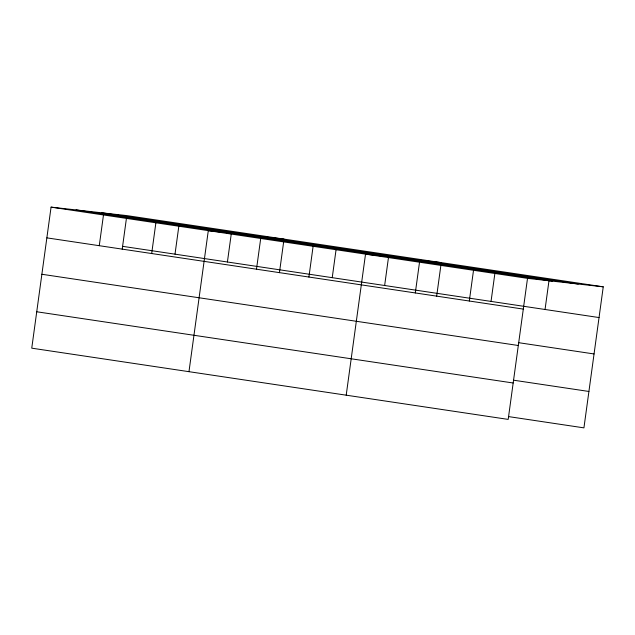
<?xml version="1.0" encoding="UTF-8"?>
<svg xmlns="http://www.w3.org/2000/svg" width="635" height="635" viewBox="0 0 635 635"><rect width="100%" height="100%" fill="white"/><g stroke="black" fill="none" stroke-linecap="round" stroke-linejoin="round"><path stroke-width="0.95" d="M603.25 286.829L126.809 215.598L51.07 207.137L31.75 348.17L508.19 419.402L527.51 278.36L603.25 286.829L583.93 427.863L508.722 416.623M99.266 245.697L103.481 214.971M122.206 249.206L126.413 218.48M151.678 253.54L155.885 222.806M175.006 254.167L178.951 225.354M188.976 371.673L208.296 230.64L284.035 239.101M227.417 262.001L231.227 234.148M256.492 269.208L260.707 238.474M279.432 272.709L283.639 241.983M308.904 277.043L313.111 246.309M332.232 277.67L336.177 248.864M346.202 395.184L365.522 254.143L441.261 262.612M384.643 285.504L388.453 257.659M415.306 292.949L419.521 262.215M436.658 296.212L440.865 265.493M469.305 301.022L473.519 270.288M491.045 301.411L494.863 273.566M545.044 309.483L548.989 280.678M101.814 212.804L578.255 284.035M76.065 209.931L552.506 281.154M51.07 207.137L527.51 278.36M122.595 246.332L599.043 317.556M46.863 237.863L523.303 309.094M518.843 342.717L594.05 353.957M41.87 274.264L518.319 345.496M513.707 380.222L588.915 391.462M36.735 311.769L513.175 383"/></g></svg>
